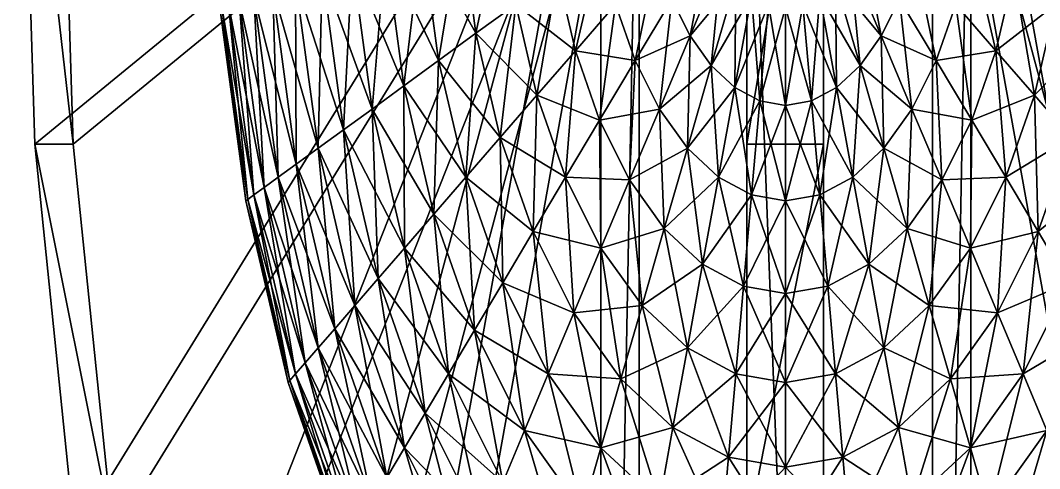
# Model space of a CAD drawing. Header units: metres. Extents: x -1.48 to 1.48, y -3.04 to 2.
# Drawn here: x 0.7404 to 1.2193, y -0.7354 to -0.5249 of the extents above; entities that cross this region are included whole.
import ezdxf

# ---------------------------------------------------------------- set-up
doc = ezdxf.new("R2010")
doc.units = ezdxf.units.M

msp = doc.modelspace()

# ---------------------------------------------------------------- linework, layer by layer
at = {"layer": 'Prism 19'}
for points in [[(0.76513, -0.583, -0.06659), (0.74038, -0.365, -0.09387), (0.75838, -0.365, -0.0627)], [(0.76513, -0.583, -0.06659), (0.74713, -0.583, -0.09777), (0.74038, -0.365, -0.09387)], [(0.74038, -0.365, -0.09387), (0.74713, -0.583, -0.09777), (1.01318, -0.365, -0.25137)], [(0.76596, -0.76648, -0.10864), (1.01318, -0.365, -0.25137), (0.74713, -0.583, -0.09777)], [(0.75838, -0.365, -0.0627), (1.03118, -0.365, -0.2202), (0.76513, -0.583, -0.06659)], [(0.78396, -0.76648, -0.07746), (0.76513, -0.583, -0.06659), (1.03118, -0.365, -0.2202)], [(0.76596, -0.76648, -0.10864), (0.79473, -0.91845, -0.12525), (1.01318, -0.365, -0.25137)], [(0.78396, -0.76648, -0.07746), (1.03118, -0.365, -0.2202), (0.81273, -0.91845, -0.09407)], [(0.83132, -1.04187, -0.14637), (1.01318, -0.365, -0.25137), (0.79473, -0.91845, -0.12525)], [(0.84932, -1.04187, -0.1152), (0.81273, -0.91845, -0.09407), (1.03118, -0.365, -0.2202)], [(1.01318, -0.365, -0.25137), (0.83132, -1.04187, -0.14637), (0.87359, -1.13976, -0.17078)], [(1.03118, -0.365, -0.2202), (0.89159, -1.13976, -0.1396), (0.84932, -1.04187, -0.1152)], [(1.01318, -1.31, -0.25137), (1.01318, -0.365, -0.25137), (0.87359, -1.13976, -0.17078)], [(1.03118, -0.365, -0.2202), (1.03118, -1.31, -0.22019), (0.89159, -1.13976, -0.1396)], [(1.03118, -0.365, -0.2202), (1.01318, -1.31, -0.25137), (1.03118, -1.31, -0.22019)], [(1.03118, -0.365, -0.2202), (1.01318, -0.365, -0.25137), (1.01318, -1.31, -0.25137)], [(0.78396, -0.76648, -0.07746), (0.74713, -0.583, -0.09777), (0.76513, -0.583, -0.06659)], [(0.78396, -0.76648, -0.07746), (0.76596, -0.76648, -0.10864), (0.74713, -0.583, -0.09777)]]:
    msp.add_3dface(points, dxfattribs=at)
at = {"layer": 'Prism 20'}
for points in [[(1.18707, -0.365, -0.25181), (1.16907, -1.31, -0.22063), (1.18707, -1.31, -0.25181)], [(1.18707, -0.365, -0.25181), (1.16907, -0.365, -0.22063), (1.16907, -1.31, -0.22063)], [(1.41629, -0.76648, -0.07789), (1.38752, -0.91845, -0.09451), (1.16907, -0.365, -0.22063)], [(1.35093, -1.04187, -0.11563), (1.16907, -0.365, -0.22063), (1.38752, -0.91845, -0.09451)], [(1.44187, -0.365, -0.06313), (1.43512, -0.583, -0.06702), (1.16907, -0.365, -0.22063)], [(1.41629, -0.76648, -0.07789), (1.16907, -0.365, -0.22063), (1.43512, -0.583, -0.06702)], [(1.16907, -0.365, -0.22063), (1.35093, -1.04187, -0.11563), (1.30866, -1.13975, -0.14003)], [(1.16907, -1.31, -0.22063), (1.16907, -0.365, -0.22063), (1.30866, -1.13975, -0.14003)], [(1.18707, -0.365, -0.25181), (1.32666, -1.13975, -0.17121), (1.36893, -1.04187, -0.14681)], [(1.18707, -0.365, -0.25181), (1.18707, -1.31, -0.25181), (1.32666, -1.13975, -0.17121)], [(1.43429, -0.76648, -0.10907), (1.18707, -0.365, -0.25181), (1.40552, -0.91845, -0.12568)], [(1.36893, -1.04187, -0.14681), (1.40552, -0.91845, -0.12568), (1.18707, -0.365, -0.25181)], [(1.43429, -0.76648, -0.10907), (1.45312, -0.583, -0.0982), (1.18707, -0.365, -0.25181)], [(1.45987, -0.365, -0.09431), (1.18707, -0.365, -0.25181), (1.45312, -0.583, -0.0982)]]:
    msp.add_3dface(points, dxfattribs=at)
at = {"layer": 'Prism 21'}
for points in [[(1.08175, -0.365, -0.371), (1.11775, -1.31, -0.371), (1.08175, -1.31, -0.371)], [(1.08175, -0.365, -0.371), (1.11775, -0.365, -0.371), (1.11775, -1.31, -0.371)], [(1.08175, -0.583, -0.67821), (1.11775, -0.365, -0.686), (1.08175, -0.365, -0.686)], [(1.08175, -0.583, -0.67821), (1.11775, -0.583, -0.67821), (1.11775, -0.365, -0.686)], [(1.08175, -0.365, -0.371), (1.08175, -1.13975, -0.53219), (1.08175, -1.04187, -0.581)], [(1.08175, -0.365, -0.371), (1.08175, -1.31, -0.371), (1.08175, -1.13975, -0.53219)], [(1.08175, -0.76648, -0.65647), (1.08175, -0.365, -0.371), (1.08175, -0.91845, -0.62325)], [(1.08175, -1.04187, -0.581), (1.08175, -0.91845, -0.62325), (1.08175, -0.365, -0.371)], [(1.08175, -0.76648, -0.65647), (1.08175, -0.583, -0.67821), (1.08175, -0.365, -0.371)], [(1.08175, -0.365, -0.686), (1.08175, -0.365, -0.371), (1.08175, -0.583, -0.67821)], [(1.11775, -0.76648, -0.65647), (1.11775, -0.91845, -0.62325), (1.11775, -0.365, -0.371)], [(1.11775, -1.04187, -0.581), (1.11775, -0.365, -0.371), (1.11775, -0.91845, -0.62325)], [(1.11775, -0.365, -0.686), (1.11775, -0.583, -0.67821), (1.11775, -0.365, -0.371)], [(1.11775, -0.76648, -0.65647), (1.11775, -0.365, -0.371), (1.11775, -0.583, -0.67821)], [(1.11775, -0.365, -0.371), (1.11775, -1.04187, -0.581), (1.11775, -1.13975, -0.53219)], [(1.11775, -1.31, -0.371), (1.11775, -0.365, -0.371), (1.11775, -1.13975, -0.53219)], [(1.08175, -0.76648, -0.65647), (1.11775, -0.583, -0.67821), (1.08175, -0.583, -0.67821)], [(1.08175, -0.76648, -0.65647), (1.11775, -0.76648, -0.65647), (1.11775, -0.583, -0.67821)]]:
    msp.add_3dface(points, dxfattribs=at)
at = {"layer": 'Sphere 1'}
for points in [[(0.95447, -0.53093, -0.50217), (0.96705, -0.47188, -0.51483), (0.94749, -0.47878, -0.50217)], [(0.95447, -0.53093, -0.50217), (0.97314, -0.51734, -0.51483), (0.96705, -0.47188, -0.51483)], [(0.95447, -0.53093, -0.05983), (0.92908, -0.48527, -0.07417), (0.94749, -0.47878, -0.05983)], [(0.93691, -0.54372, -0.48783), (0.94749, -0.47878, -0.50217), (0.92908, -0.48527, -0.48783)], [(0.93691, -0.54372, -0.48783), (0.95447, -0.53093, -0.50217), (0.94749, -0.47878, -0.50217)], [(0.97314, -0.51734, -0.04717), (0.95447, -0.53093, -0.05983), (0.94749, -0.47878, -0.05983)], [(0.93691, -0.54372, -0.07417), (0.91198, -0.4913, -0.09008), (0.92908, -0.48527, -0.07417)], [(0.92059, -0.5556, -0.47192), (0.92908, -0.48527, -0.48783), (0.91198, -0.4913, -0.47192)], [(0.92059, -0.5556, -0.47192), (0.93691, -0.54372, -0.48783), (0.92908, -0.48527, -0.48783)], [(0.95447, -0.53093, -0.05983), (0.93691, -0.54372, -0.07417), (0.92908, -0.48527, -0.07417)], [(1.00118, -0.53911, -0.5257), (1.01322, -0.48817, -0.53472), (0.99277, -0.50305, -0.5257)], [(1.00118, -0.53911, -0.5257), (1.02003, -0.51734, -0.53472), (1.01322, -0.48817, -0.53472)], [(1.05508, -0.53206, -0.5418), (1.06408, -0.48527, -0.5469), (1.04647, -0.51484, -0.5418)], [(1.05508, -0.53206, -0.5418), (1.06986, -0.49683, -0.5469), (1.06408, -0.48527, -0.5469)], [(1.13592, -0.48527, -0.0151), (1.14492, -0.53206, -0.0202), (1.13014, -0.49683, -0.0151)], [(1.13592, -0.48527, -0.0151), (1.15353, -0.51484, -0.0202), (1.14492, -0.53206, -0.0202)], [(1.18678, -0.48817, -0.02728), (1.19882, -0.53911, -0.0363), (1.17997, -0.51734, -0.02728)], [(1.18678, -0.48817, -0.02728), (1.20723, -0.50305, -0.0363), (1.19882, -0.53911, -0.0363)], [(0.92059, -0.5556, -0.09008), (0.89631, -0.49683, -0.10745), (0.91198, -0.4913, -0.09008)], [(0.90564, -0.56648, -0.45455), (0.91198, -0.4913, -0.47192), (0.89631, -0.49683, -0.45455)], [(0.90564, -0.56648, -0.45455), (0.92059, -0.5556, -0.47192), (0.91198, -0.4913, -0.47192)], [(0.93691, -0.54372, -0.07417), (0.92059, -0.5556, -0.09008), (0.91198, -0.4913, -0.09008)], [(0.90564, -0.56648, -0.10745), (0.88219, -0.50181, -0.12613), (0.89631, -0.49683, -0.10745)], [(0.89217, -0.57629, -0.43587), (0.89631, -0.49683, -0.45455), (0.88219, -0.50181, -0.43587)], [(0.89217, -0.57629, -0.43587), (0.90564, -0.56648, -0.45455), (0.89631, -0.49683, -0.45455)], [(0.92059, -0.5556, -0.09008), (0.90564, -0.56648, -0.10745), (0.89631, -0.49683, -0.10745)], [(1.02926, -0.54372, -0.53472), (1.03948, -0.49488, -0.5418), (1.02003, -0.51734, -0.53472)], [(1.02926, -0.54372, -0.53472), (1.04647, -0.51484, -0.5418), (1.03948, -0.49488, -0.5418)], [(1.06986, -0.49683, -0.0151), (1.05508, -0.53206, -0.0202), (1.04647, -0.51484, -0.0202)], [(1.07656, -0.50621, -0.0151), (1.05508, -0.53206, -0.0202), (1.06986, -0.49683, -0.0151)], [(1.06506, -0.54604, -0.5418), (1.06986, -0.49683, -0.5469), (1.05508, -0.53206, -0.5418)], [(1.06506, -0.54604, -0.5418), (1.07656, -0.50621, -0.5469), (1.06986, -0.49683, -0.5469)], [(1.13014, -0.49683, -0.0151), (1.13494, -0.54604, -0.0202), (1.12344, -0.50621, -0.0151)], [(1.14492, -0.53206, -0.5418), (1.13014, -0.49683, -0.5469), (1.12344, -0.50621, -0.5469)], [(1.13014, -0.49683, -0.0151), (1.14492, -0.53206, -0.0202), (1.13494, -0.54604, -0.0202)], [(1.15353, -0.51484, -0.5418), (1.13014, -0.49683, -0.5469), (1.14492, -0.53206, -0.5418)], [(1.16052, -0.49488, -0.0202), (1.17074, -0.54372, -0.02728), (1.15353, -0.51484, -0.0202)], [(1.16052, -0.49488, -0.0202), (1.17997, -0.51734, -0.02728), (1.17074, -0.54372, -0.02728)], [(0.89217, -0.57629, -0.12613), (0.86973, -0.50621, -0.146), (0.88219, -0.50181, -0.12613)], [(0.88027, -0.58495, -0.416), (0.88219, -0.50181, -0.43587), (0.86973, -0.50621, -0.416)], [(0.88027, -0.58495, -0.416), (0.89217, -0.57629, -0.43587), (0.88219, -0.50181, -0.43587)], [(0.90564, -0.56648, -0.10745), (0.89217, -0.57629, -0.12613), (0.88219, -0.50181, -0.12613)], [(0.88027, -0.58495, -0.146), (0.85901, -0.50998, -0.16689), (0.86973, -0.50621, -0.146)], [(0.87005, -0.59239, -0.39511), (0.86973, -0.50621, -0.416), (0.85901, -0.50998, -0.39511)], [(0.89217, -0.57629, -0.12613), (0.88027, -0.58495, -0.146), (0.86973, -0.50621, -0.146)], [(0.87005, -0.59239, -0.39511), (0.88027, -0.58495, -0.416), (0.86973, -0.50621, -0.416)], [(1.00118, -0.53911, -0.0363), (0.97314, -0.51734, -0.04717), (0.99277, -0.50305, -0.0363)], [(0.98309, -0.56, -0.51483), (0.99277, -0.50305, -0.5257), (0.97314, -0.51734, -0.51483)], [(0.98309, -0.56, -0.51483), (1.00118, -0.53911, -0.5257), (0.99277, -0.50305, -0.5257)], [(1.02003, -0.51734, -0.02728), (1.00118, -0.53911, -0.0363), (0.99277, -0.50305, -0.0363)], [(1.07656, -0.50621, -0.0151), (1.06506, -0.54604, -0.0202), (1.05508, -0.53206, -0.0202)], [(1.08396, -0.51311, -0.0151), (1.06506, -0.54604, -0.0202), (1.07656, -0.50621, -0.0151)], [(1.0761, -0.55633, -0.5418), (1.07656, -0.50621, -0.5469), (1.06506, -0.54604, -0.5418)], [(1.0761, -0.55633, -0.5418), (1.08396, -0.51311, -0.5469), (1.07656, -0.50621, -0.5469)], [(1.12344, -0.50621, -0.0151), (1.1239, -0.55633, -0.0202), (1.11604, -0.51311, -0.0151)], [(1.13494, -0.54604, -0.5418), (1.12344, -0.50621, -0.5469), (1.11604, -0.51311, -0.5469)], [(1.12344, -0.50621, -0.0151), (1.13494, -0.54604, -0.0202), (1.1239, -0.55633, -0.0202)], [(1.14492, -0.53206, -0.5418), (1.12344, -0.50621, -0.5469), (1.13494, -0.54604, -0.5418)], [(1.20722, -0.50305, -0.5257), (1.17997, -0.51734, -0.53472), (1.19882, -0.53911, -0.5257)], [(1.20723, -0.50305, -0.0363), (1.21691, -0.56, -0.04717), (1.19882, -0.53911, -0.0363)], [(1.22686, -0.51734, -0.51483), (1.20722, -0.50305, -0.5257), (1.19882, -0.53911, -0.5257)], [(1.20723, -0.50305, -0.0363), (1.22686, -0.51734, -0.04717), (1.21691, -0.56, -0.04717)], [(0.87005, -0.59239, -0.16689), (0.85014, -0.51311, -0.18865), (0.85901, -0.50998, -0.16689)], [(0.86158, -0.59855, -0.37335), (0.85901, -0.50998, -0.39511), (0.85014, -0.51311, -0.37335)], [(0.88027, -0.58495, -0.146), (0.87005, -0.59239, -0.16689), (0.85901, -0.50998, -0.16689)], [(0.86158, -0.59855, -0.37335), (0.87005, -0.59239, -0.39511), (0.85901, -0.50998, -0.39511)], [(0.85493, -0.6034, -0.21112), (0.83814, -0.51734, -0.23412), (0.84316, -0.51557, -0.21112)], [(0.85014, -0.60688, -0.32789), (0.84316, -0.51557, -0.35088), (0.83814, -0.51734, -0.32789)], [(0.86158, -0.59855, -0.18865), (0.84316, -0.51557, -0.21112), (0.85014, -0.51311, -0.18865)], [(0.85493, -0.6034, -0.35088), (0.85014, -0.51311, -0.37335), (0.84316, -0.51557, -0.35088)], [(0.86158, -0.59855, -0.18865), (0.85493, -0.6034, -0.21112), (0.84316, -0.51557, -0.21112)], [(0.85014, -0.60688, -0.32789), (0.85493, -0.6034, -0.35088), (0.84316, -0.51557, -0.35088)], [(0.87005, -0.59239, -0.16689), (0.86158, -0.59855, -0.18865), (0.85014, -0.51311, -0.18865)], [(0.85493, -0.6034, -0.35088), (0.86158, -0.59855, -0.37335), (0.85014, -0.51311, -0.37335)], [(1.04647, -0.51484, -0.0202), (1.02926, -0.54372, -0.02728), (1.02003, -0.51734, -0.02728)], [(1.05508, -0.53206, -0.0202), (1.02926, -0.54372, -0.02728), (1.04647, -0.51484, -0.0202)], [(1.04064, -0.56648, -0.53472), (1.04647, -0.51484, -0.5418), (1.02926, -0.54372, -0.53472)], [(1.04064, -0.56648, -0.53472), (1.05508, -0.53206, -0.5418), (1.04647, -0.51484, -0.5418)], [(1.08396, -0.51311, -0.0151), (1.0761, -0.55633, -0.0202), (1.06506, -0.54604, -0.0202)], [(1.09186, -0.51734, -0.0151), (1.0761, -0.55633, -0.0202), (1.08396, -0.51311, -0.0151)], [(1.08786, -0.56264, -0.5418), (1.08396, -0.51311, -0.5469), (1.0761, -0.55633, -0.5418)], [(1.08786, -0.56264, -0.5418), (1.09186, -0.51734, -0.5469), (1.08396, -0.51311, -0.5469)], [(1.11604, -0.51311, -0.0151), (1.11213, -0.56264, -0.0202), (1.10814, -0.51734, -0.0151)], [(1.1239, -0.55633, -0.5418), (1.11604, -0.51311, -0.5469), (1.10814, -0.51734, -0.5469)], [(1.11604, -0.51311, -0.0151), (1.1239, -0.55633, -0.0202), (1.11213, -0.56264, -0.0202)], [(1.13494, -0.54604, -0.5418), (1.11604, -0.51311, -0.5469), (1.1239, -0.55633, -0.5418)], [(1.15353, -0.51484, -0.0202), (1.15936, -0.56648, -0.02728), (1.14492, -0.53206, -0.0202)], [(1.17074, -0.54372, -0.53472), (1.15353, -0.51484, -0.5418), (1.14492, -0.53206, -0.5418)], [(1.15353, -0.51484, -0.0202), (1.17074, -0.54372, -0.02728), (1.15936, -0.56648, -0.02728)], [(1.17997, -0.51734, -0.53472), (1.15353, -0.51484, -0.5418), (1.17074, -0.54372, -0.53472)], [(0.84725, -0.60899, -0.25747), (0.8341, -0.51877, -0.281), (0.83511, -0.51841, -0.25747)], [(0.84628, -0.60969, -0.281), (0.83511, -0.51841, -0.30453), (0.8341, -0.51877, -0.281)], [(0.84725, -0.60899, -0.25747), (0.84628, -0.60969, -0.281), (0.8341, -0.51877, -0.281)], [(0.85014, -0.60688, -0.23412), (0.83511, -0.51841, -0.25747), (0.83814, -0.51734, -0.23412)], [(0.84725, -0.60899, -0.30453), (0.83814, -0.51734, -0.32789), (0.83511, -0.51841, -0.30453)], [(0.85014, -0.60688, -0.23412), (0.84725, -0.60899, -0.25747), (0.83511, -0.51841, -0.25747)], [(0.84628, -0.60969, -0.281), (0.84725, -0.60899, -0.30453), (0.83511, -0.51841, -0.30453)], [(0.85493, -0.6034, -0.21112), (0.85014, -0.60688, -0.23412), (0.83814, -0.51734, -0.23412)], [(0.84725, -0.60899, -0.30453), (0.85014, -0.60688, -0.32789), (0.83814, -0.51734, -0.32789)], [(0.98309, -0.56, -0.04717), (0.95447, -0.53093, -0.05983), (0.97314, -0.51734, -0.04717)], [(0.96588, -0.57986, -0.50217), (0.97314, -0.51734, -0.51483), (0.95447, -0.53093, -0.50217)], [(0.96588, -0.57986, -0.50217), (0.98309, -0.56, -0.51483), (0.97314, -0.51734, -0.51483)], [(1.00118, -0.53911, -0.0363), (0.98309, -0.56, -0.04717), (0.97314, -0.51734, -0.04717)], [(1.02926, -0.54372, -0.02728), (1.00118, -0.53911, -0.0363), (1.02003, -0.51734, -0.02728)], [(1.01259, -0.57169, -0.5257), (1.02003, -0.51734, -0.53472), (1.00118, -0.53911, -0.5257)], [(1.01259, -0.57169, -0.5257), (1.02926, -0.54372, -0.53472), (1.02003, -0.51734, -0.53472)], [(1.09186, -0.51734, -0.0151), (1.08787, -0.56264, -0.0202), (1.0761, -0.55633, -0.0202)], [(1.1, -0.56476, -0.5418), (1.09186, -0.51734, -0.5469), (1.08786, -0.56264, -0.5418)], [(1.1, -0.51877, -0.0151), (1.08787, -0.56264, -0.0202), (1.09186, -0.51734, -0.0151)], [(1.1, -0.51877, -0.0151), (1.1, -0.56476, -0.0202), (1.08787, -0.56264, -0.0202)], [(1.1, -0.56476, -0.5418), (1.1, -0.51877, -0.5469), (1.09186, -0.51734, -0.5469)], [(1.10814, -0.51734, -0.0151), (1.1, -0.56476, -0.0202), (1.1, -0.51877, -0.0151)], [(1.10814, -0.51734, -0.0151), (1.11213, -0.56264, -0.0202), (1.1, -0.56476, -0.0202)], [(1.11213, -0.56264, -0.5418), (1.10814, -0.51734, -0.5469), (1.1, -0.51877, -0.5469)], [(1.11213, -0.56264, -0.5418), (1.1, -0.51877, -0.5469), (1.1, -0.56476, -0.5418)], [(1.1239, -0.55633, -0.5418), (1.10814, -0.51734, -0.5469), (1.11213, -0.56264, -0.5418)], [(1.17997, -0.51734, -0.02728), (1.18741, -0.57169, -0.0363), (1.17074, -0.54372, -0.02728)], [(1.19882, -0.53911, -0.5257), (1.17997, -0.51734, -0.53472), (1.17074, -0.54372, -0.53472)], [(1.17997, -0.51734, -0.02728), (1.19882, -0.53911, -0.0363), (1.18741, -0.57169, -0.0363)], [(1.22686, -0.51734, -0.51483), (1.19882, -0.53911, -0.5257), (1.21691, -0.56, -0.51483)], [(1.22686, -0.51734, -0.04717), (1.23412, -0.57986, -0.05983), (1.21691, -0.56, -0.04717)], [(1.24553, -0.53093, -0.50217), (1.22686, -0.51734, -0.51483), (1.21691, -0.56, -0.51483)], [(0.96588, -0.57986, -0.05983), (0.93691, -0.54372, -0.07417), (0.95447, -0.53093, -0.05983)], [(0.9497, -0.59855, -0.48783), (0.95447, -0.53093, -0.50217), (0.93691, -0.54372, -0.48783)], [(0.9497, -0.59855, -0.48783), (0.96588, -0.57986, -0.50217), (0.95447, -0.53093, -0.50217)], [(0.98309, -0.56, -0.04717), (0.96588, -0.57986, -0.05983), (0.95447, -0.53093, -0.05983)], [(1.24553, -0.53093, -0.50217), (1.21691, -0.56, -0.51483), (1.23412, -0.57986, -0.50217)], [(1.05508, -0.53206, -0.0202), (1.04064, -0.56648, -0.02728), (1.02926, -0.54372, -0.02728)], [(1.06506, -0.54604, -0.0202), (1.04064, -0.56648, -0.02728), (1.05508, -0.53206, -0.0202)], [(1.05383, -0.58495, -0.53472), (1.05508, -0.53206, -0.5418), (1.04064, -0.56648, -0.53472)], [(1.05383, -0.58495, -0.53472), (1.06506, -0.54604, -0.5418), (1.05508, -0.53206, -0.5418)], [(1.14492, -0.53206, -0.0202), (1.14617, -0.58495, -0.02728), (1.13494, -0.54604, -0.0202)], [(1.15936, -0.56648, -0.53472), (1.14492, -0.53206, -0.5418), (1.13494, -0.54604, -0.5418)], [(1.14492, -0.53206, -0.0202), (1.15936, -0.56648, -0.02728), (1.14617, -0.58495, -0.02728)], [(1.17074, -0.54372, -0.53472), (1.14492, -0.53206, -0.5418), (1.15936, -0.56648, -0.53472)], [(1.01259, -0.57169, -0.0363), (0.98309, -0.56, -0.04717), (1.00118, -0.53911, -0.0363)], [(0.99658, -0.59855, -0.51483), (1.00118, -0.53911, -0.5257), (0.98309, -0.56, -0.51483)], [(0.99658, -0.59855, -0.51483), (1.01259, -0.57169, -0.5257), (1.00118, -0.53911, -0.5257)], [(1.02926, -0.54372, -0.02728), (1.01259, -0.57169, -0.0363), (1.00118, -0.53911, -0.0363)], [(1.19882, -0.53911, -0.5257), (1.17074, -0.54372, -0.53472), (1.18741, -0.57169, -0.5257)], [(1.19882, -0.53911, -0.0363), (1.20342, -0.59855, -0.04717), (1.18741, -0.57169, -0.0363)], [(1.21691, -0.56, -0.51483), (1.19882, -0.53911, -0.5257), (1.18741, -0.57169, -0.5257)], [(1.19882, -0.53911, -0.0363), (1.21691, -0.56, -0.04717), (1.20342, -0.59855, -0.04717)], [(0.9497, -0.59855, -0.07417), (0.92059, -0.5556, -0.09008), (0.93691, -0.54372, -0.07417)], [(0.93466, -0.61592, -0.47192), (0.93691, -0.54372, -0.48783), (0.92059, -0.5556, -0.47192)], [(0.93466, -0.61592, -0.47192), (0.9497, -0.59855, -0.48783), (0.93691, -0.54372, -0.48783)], [(0.96588, -0.57986, -0.05983), (0.9497, -0.59855, -0.07417), (0.93691, -0.54372, -0.07417)], [(1.04064, -0.56648, -0.02728), (1.01259, -0.57169, -0.0363), (1.02926, -0.54372, -0.02728)], [(1.02665, -0.59982, -0.5257), (1.02926, -0.54372, -0.53472), (1.01259, -0.57169, -0.5257)], [(1.02665, -0.59982, -0.5257), (1.04064, -0.56648, -0.53472), (1.02926, -0.54372, -0.53472)], [(1.17074, -0.54372, -0.02728), (1.17335, -0.59982, -0.0363), (1.15936, -0.56648, -0.02728)], [(1.18741, -0.57169, -0.5257), (1.17074, -0.54372, -0.53472), (1.15936, -0.56648, -0.53472)], [(1.17074, -0.54372, -0.02728), (1.18741, -0.57169, -0.0363), (1.17335, -0.59982, -0.0363)], [(1.06506, -0.54604, -0.0202), (1.05383, -0.58495, -0.02728), (1.04064, -0.56648, -0.02728)], [(1.0761, -0.55633, -0.0202), (1.05383, -0.58495, -0.02728), (1.06506, -0.54604, -0.0202)], [(1.06842, -0.59855, -0.53472), (1.06506, -0.54604, -0.5418), (1.05383, -0.58495, -0.53472)], [(1.06842, -0.59855, -0.53472), (1.0761, -0.55633, -0.5418), (1.06506, -0.54604, -0.5418)], [(1.13494, -0.54604, -0.0202), (1.13158, -0.59855, -0.02728), (1.1239, -0.55633, -0.0202)], [(1.14617, -0.58495, -0.53472), (1.13494, -0.54604, -0.5418), (1.1239, -0.55633, -0.5418)], [(1.13494, -0.54604, -0.0202), (1.14617, -0.58495, -0.02728), (1.13158, -0.59855, -0.02728)], [(1.15936, -0.56648, -0.53472), (1.13494, -0.54604, -0.5418), (1.14617, -0.58495, -0.53472)], [(0.93466, -0.61592, -0.09008), (0.90564, -0.56648, -0.10745), (0.92059, -0.5556, -0.09008)], [(0.92088, -0.63183, -0.45455), (0.92059, -0.5556, -0.47192), (0.90564, -0.56648, -0.45455)], [(0.9497, -0.59855, -0.07417), (0.93466, -0.61592, -0.09008), (0.92059, -0.5556, -0.09008)], [(0.92088, -0.63183, -0.45455), (0.93466, -0.61592, -0.47192), (0.92059, -0.5556, -0.47192)], [(0.99658, -0.59855, -0.04717), (0.96588, -0.57986, -0.05983), (0.98309, -0.56, -0.04717)], [(0.98137, -0.62409, -0.50217), (0.98309, -0.56, -0.51483), (0.96588, -0.57986, -0.50217)], [(0.98137, -0.62409, -0.50217), (0.99658, -0.59855, -0.51483), (0.98309, -0.56, -0.51483)], [(1.01259, -0.57169, -0.0363), (0.99658, -0.59855, -0.04717), (0.98309, -0.56, -0.04717)], [(1.0761, -0.55633, -0.0202), (1.06842, -0.59855, -0.02728), (1.05383, -0.58495, -0.02728)], [(1.08787, -0.56264, -0.0202), (1.06842, -0.59855, -0.02728), (1.0761, -0.55633, -0.0202)], [(1.08396, -0.60688, -0.53472), (1.0761, -0.55633, -0.5418), (1.06842, -0.59855, -0.53472)], [(1.08396, -0.60688, -0.53472), (1.08786, -0.56264, -0.5418), (1.0761, -0.55633, -0.5418)], [(1.1239, -0.55633, -0.0202), (1.11604, -0.60688, -0.02728), (1.11213, -0.56264, -0.0202)], [(1.13158, -0.59855, -0.53472), (1.1239, -0.55633, -0.5418), (1.11213, -0.56264, -0.5418)], [(1.1239, -0.55633, -0.0202), (1.13158, -0.59855, -0.02728), (1.11604, -0.60688, -0.02728)], [(1.14617, -0.58495, -0.53472), (1.1239, -0.55633, -0.5418), (1.13158, -0.59855, -0.53472)], [(1.21691, -0.56, -0.51483), (1.18741, -0.57169, -0.5257), (1.20342, -0.59855, -0.51483)], [(1.21691, -0.56, -0.04717), (1.21863, -0.62409, -0.05983), (1.20342, -0.59855, -0.04717)], [(1.23412, -0.57986, -0.50217), (1.21691, -0.56, -0.51483), (1.20342, -0.59855, -0.51483)], [(1.21691, -0.56, -0.04717), (1.23412, -0.57986, -0.05983), (1.21863, -0.62409, -0.05983)], [(1.08787, -0.56264, -0.0202), (1.08396, -0.60688, -0.02728), (1.06842, -0.59855, -0.02728)], [(1.1, -0.56476, -0.0202), (1.08396, -0.60688, -0.02728), (1.08787, -0.56264, -0.0202)], [(1.1, -0.60969, -0.53472), (1.08786, -0.56264, -0.5418), (1.08396, -0.60688, -0.53472)], [(1.1, -0.56476, -0.0202), (1.1, -0.60969, -0.02728), (1.08396, -0.60688, -0.02728)], [(1.1, -0.60969, -0.53472), (1.1, -0.56476, -0.5418), (1.08786, -0.56264, -0.5418)], [(1.11213, -0.56264, -0.0202), (1.1, -0.60969, -0.02728), (1.1, -0.56476, -0.0202)], [(1.11213, -0.56264, -0.0202), (1.11604, -0.60688, -0.02728), (1.1, -0.60969, -0.02728)], [(1.11604, -0.60688, -0.53472), (1.11213, -0.56264, -0.5418), (1.1, -0.56476, -0.5418)], [(1.11604, -0.60688, -0.53472), (1.1, -0.56476, -0.5418), (1.1, -0.60969, -0.53472)], [(1.13158, -0.59855, -0.53472), (1.11213, -0.56264, -0.5418), (1.11604, -0.60688, -0.53472)], [(0.92088, -0.63183, -0.10745), (0.89217, -0.57629, -0.12613), (0.90564, -0.56648, -0.10745)], [(0.90846, -0.64617, -0.43587), (0.90564, -0.56648, -0.45455), (0.89217, -0.57629, -0.43587)], [(0.93466, -0.61592, -0.09008), (0.92088, -0.63183, -0.10745), (0.90564, -0.56648, -0.10745)], [(0.90846, -0.64617, -0.43587), (0.92088, -0.63183, -0.45455), (0.90564, -0.56648, -0.45455)], [(1.04064, -0.56648, -0.02728), (1.02665, -0.59982, -0.0363), (1.01259, -0.57169, -0.0363)], [(1.05383, -0.58495, -0.02728), (1.02665, -0.59982, -0.0363), (1.04064, -0.56648, -0.02728)], [(1.04295, -0.62264, -0.5257), (1.04064, -0.56648, -0.53472), (1.02665, -0.59982, -0.5257)], [(1.04295, -0.62264, -0.5257), (1.05383, -0.58495, -0.53472), (1.04064, -0.56648, -0.53472)], [(1.15936, -0.56648, -0.02728), (1.15705, -0.62264, -0.0363), (1.14617, -0.58495, -0.02728)], [(1.17335, -0.59982, -0.5257), (1.15936, -0.56648, -0.53472), (1.14617, -0.58495, -0.53472)], [(1.15936, -0.56648, -0.02728), (1.17335, -0.59982, -0.0363), (1.15705, -0.62264, -0.0363)], [(1.18741, -0.57169, -0.5257), (1.15936, -0.56648, -0.53472), (1.17335, -0.59982, -0.5257)], [(1.02665, -0.59982, -0.0363), (0.99658, -0.59855, -0.04717), (1.01259, -0.57169, -0.0363)], [(1.01322, -0.63183, -0.51483), (1.01259, -0.57169, -0.5257), (0.99658, -0.59855, -0.51483)], [(1.01322, -0.63183, -0.51483), (1.02665, -0.59982, -0.5257), (1.01259, -0.57169, -0.5257)], [(1.18741, -0.57169, -0.0363), (1.18678, -0.63183, -0.04717), (1.17335, -0.59982, -0.0363)], [(1.20342, -0.59855, -0.51483), (1.18741, -0.57169, -0.5257), (1.17335, -0.59982, -0.5257)], [(1.18741, -0.57169, -0.0363), (1.20342, -0.59855, -0.04717), (1.18678, -0.63183, -0.04717)], [(0.90846, -0.64617, -0.12613), (0.88027, -0.58495, -0.146), (0.89217, -0.57629, -0.12613)], [(0.8975, -0.65883, -0.416), (0.89217, -0.57629, -0.43587), (0.88027, -0.58495, -0.416)], [(0.92088, -0.63183, -0.10745), (0.90846, -0.64617, -0.12613), (0.89217, -0.57629, -0.12613)], [(0.8975, -0.65883, -0.416), (0.90846, -0.64617, -0.43587), (0.89217, -0.57629, -0.43587)], [(0.98137, -0.62409, -0.05983), (0.9497, -0.59855, -0.07417), (0.96588, -0.57986, -0.05983)], [(0.96705, -0.64811, -0.48783), (0.96588, -0.57986, -0.50217), (0.9497, -0.59855, -0.48783)], [(0.99658, -0.59855, -0.04717), (0.98137, -0.62409, -0.05983), (0.96588, -0.57986, -0.05983)], [(0.96705, -0.64811, -0.48783), (0.98137, -0.62409, -0.50217), (0.96588, -0.57986, -0.50217)], [(1.23412, -0.57986, -0.50217), (1.20342, -0.59855, -0.51483), (1.21863, -0.62409, -0.50217)], [(1.23412, -0.57986, -0.05983), (1.23295, -0.64811, -0.07417), (1.21863, -0.62409, -0.05983)], [(1.2503, -0.59855, -0.48783), (1.23412, -0.57986, -0.50217), (1.21863, -0.62409, -0.50217)], [(0.8975, -0.65883, -0.146), (0.87005, -0.59239, -0.16689), (0.88027, -0.58495, -0.146)], [(0.88808, -0.6697, -0.39511), (0.88027, -0.58495, -0.416), (0.87005, -0.59239, -0.39511)], [(0.90846, -0.64617, -0.12613), (0.8975, -0.65883, -0.146), (0.88027, -0.58495, -0.146)], [(0.88808, -0.6697, -0.39511), (0.8975, -0.65883, -0.416), (0.88027, -0.58495, -0.416)], [(1.05383, -0.58495, -0.02728), (1.04295, -0.62264, -0.0363), (1.02665, -0.59982, -0.0363)], [(1.06842, -0.59855, -0.02728), (1.04295, -0.62264, -0.0363), (1.05383, -0.58495, -0.02728)], [(1.06097, -0.63945, -0.5257), (1.05383, -0.58495, -0.53472), (1.04295, -0.62264, -0.5257)], [(1.06097, -0.63945, -0.5257), (1.06842, -0.59855, -0.53472), (1.05383, -0.58495, -0.53472)], [(1.14617, -0.58495, -0.02728), (1.13903, -0.63945, -0.0363), (1.13158, -0.59855, -0.02728)], [(1.15705, -0.62264, -0.5257), (1.14617, -0.58495, -0.53472), (1.13158, -0.59855, -0.53472)], [(1.14617, -0.58495, -0.02728), (1.15705, -0.62264, -0.0363), (1.13903, -0.63945, -0.0363)], [(1.17335, -0.59982, -0.5257), (1.14617, -0.58495, -0.53472), (1.15705, -0.62264, -0.5257)], [(0.88808, -0.6697, -0.16689), (0.86158, -0.59855, -0.18865), (0.87005, -0.59239, -0.16689)], [(0.88027, -0.67872, -0.37335), (0.87005, -0.59239, -0.39511), (0.86158, -0.59855, -0.37335)], [(0.8975, -0.65883, -0.146), (0.88808, -0.6697, -0.16689), (0.87005, -0.59239, -0.16689)], [(0.88027, -0.67872, -0.37335), (0.88808, -0.6697, -0.39511), (0.87005, -0.59239, -0.39511)], [(0.88027, -0.67872, -0.18865), (0.85493, -0.6034, -0.21112), (0.86158, -0.59855, -0.18865)], [(0.87414, -0.6858, -0.35088), (0.86158, -0.59855, -0.37335), (0.85493, -0.6034, -0.35088)], [(0.88808, -0.6697, -0.16689), (0.88027, -0.67872, -0.18865), (0.86158, -0.59855, -0.18865)], [(0.87414, -0.6858, -0.35088), (0.88027, -0.67872, -0.37335), (0.86158, -0.59855, -0.37335)], [(0.96705, -0.64811, -0.07417), (0.93466, -0.61592, -0.09008), (0.9497, -0.59855, -0.07417)], [(0.95375, -0.67044, -0.47192), (0.9497, -0.59855, -0.48783), (0.93466, -0.61592, -0.47192)], [(0.98137, -0.62409, -0.05983), (0.96705, -0.64811, -0.07417), (0.9497, -0.59855, -0.07417)], [(0.95375, -0.67044, -0.47192), (0.96705, -0.64811, -0.48783), (0.9497, -0.59855, -0.48783)], [(1.01322, -0.63183, -0.04717), (0.98137, -0.62409, -0.05983), (0.99658, -0.59855, -0.04717)], [(1.00045, -0.66227, -0.50217), (0.99658, -0.59855, -0.51483), (0.98137, -0.62409, -0.50217)], [(1.02665, -0.59982, -0.0363), (1.01322, -0.63183, -0.04717), (0.99658, -0.59855, -0.04717)], [(1.00045, -0.66227, -0.50217), (1.01322, -0.63183, -0.51483), (0.99658, -0.59855, -0.51483)], [(1.06842, -0.59855, -0.02728), (1.06097, -0.63945, -0.0363), (1.04295, -0.62264, -0.0363)], [(1.08396, -0.60688, -0.02728), (1.06097, -0.63945, -0.0363), (1.06842, -0.59855, -0.02728)], [(1.08019, -0.64975, -0.5257), (1.06842, -0.59855, -0.53472), (1.06097, -0.63945, -0.5257)], [(1.08019, -0.64975, -0.5257), (1.08396, -0.60688, -0.53472), (1.06842, -0.59855, -0.53472)], [(1.13158, -0.59855, -0.02728), (1.11981, -0.64975, -0.0363), (1.11604, -0.60688, -0.02728)], [(1.13903, -0.63945, -0.5257), (1.13158, -0.59855, -0.53472), (1.11604, -0.60688, -0.53472)], [(1.13158, -0.59855, -0.02728), (1.13903, -0.63945, -0.0363), (1.11981, -0.64975, -0.0363)], [(1.15705, -0.62264, -0.5257), (1.13158, -0.59855, -0.53472), (1.13903, -0.63945, -0.5257)], [(1.20342, -0.59855, -0.51483), (1.17335, -0.59982, -0.5257), (1.18678, -0.63183, -0.51483)], [(1.20342, -0.59855, -0.04717), (1.19955, -0.66227, -0.05983), (1.18678, -0.63183, -0.04717)], [(1.21863, -0.62409, -0.50217), (1.20342, -0.59855, -0.51483), (1.18678, -0.63183, -0.51483)], [(1.20342, -0.59855, -0.04717), (1.21863, -0.62409, -0.05983), (1.19955, -0.66227, -0.05983)], [(1.2503, -0.59855, -0.48783), (1.21863, -0.62409, -0.50217), (1.23295, -0.64811, -0.48783)], [(0.87414, -0.6858, -0.21112), (0.85014, -0.60688, -0.23412), (0.85493, -0.6034, -0.21112)], [(0.86973, -0.6909, -0.32789), (0.85493, -0.6034, -0.35088), (0.85014, -0.60688, -0.32789)], [(0.88027, -0.67872, -0.18865), (0.87414, -0.6858, -0.21112), (0.85493, -0.6034, -0.21112)], [(0.86973, -0.6909, -0.32789), (0.87414, -0.6858, -0.35088), (0.85493, -0.6034, -0.35088)], [(1.04295, -0.62264, -0.0363), (1.01322, -0.63183, -0.04717), (1.02665, -0.59982, -0.0363)], [(1.0325, -0.65883, -0.51483), (1.02665, -0.59982, -0.5257), (1.01322, -0.63183, -0.51483)], [(1.0325, -0.65883, -0.51483), (1.04295, -0.62264, -0.5257), (1.02665, -0.59982, -0.5257)], [(1.17335, -0.59982, -0.0363), (1.1675, -0.65883, -0.04717), (1.15705, -0.62264, -0.0363)], [(1.18678, -0.63183, -0.51483), (1.17335, -0.59982, -0.5257), (1.15705, -0.62264, -0.5257)], [(1.17335, -0.59982, -0.0363), (1.18678, -0.63183, -0.04717), (1.1675, -0.65883, -0.04717)], [(0.86973, -0.6909, -0.23412), (0.84725, -0.60899, -0.25747), (0.85014, -0.60688, -0.23412)], [(0.86706, -0.69397, -0.30453), (0.85014, -0.60688, -0.32789), (0.84725, -0.60899, -0.30453)], [(0.87414, -0.6858, -0.21112), (0.86973, -0.6909, -0.23412), (0.85014, -0.60688, -0.23412)], [(0.86706, -0.69397, -0.30453), (0.86973, -0.6909, -0.32789), (0.85014, -0.60688, -0.32789)], [(1.08396, -0.60688, -0.02728), (1.08019, -0.64975, -0.0363), (1.06097, -0.63945, -0.0363)], [(1.1, -0.60969, -0.02728), (1.08019, -0.64975, -0.0363), (1.08396, -0.60688, -0.02728)], [(1.1, -0.65321, -0.5257), (1.08396, -0.60688, -0.53472), (1.08019, -0.64975, -0.5257)], [(1.1, -0.65321, -0.5257), (1.1, -0.60969, -0.53472), (1.08396, -0.60688, -0.53472)], [(1.11604, -0.60688, -0.02728), (1.1, -0.65321, -0.0363), (1.1, -0.60969, -0.02728)], [(1.11604, -0.60688, -0.02728), (1.11981, -0.64975, -0.0363), (1.1, -0.65321, -0.0363)], [(1.11981, -0.64975, -0.5257), (1.11604, -0.60688, -0.53472), (1.1, -0.60969, -0.53472)], [(1.13903, -0.63945, -0.5257), (1.11604, -0.60688, -0.53472), (1.11981, -0.64975, -0.5257)], [(0.86706, -0.69397, -0.25747), (0.84628, -0.60969, -0.281), (0.84725, -0.60899, -0.25747)], [(0.86617, -0.695, -0.281), (0.84725, -0.60899, -0.30453), (0.84628, -0.60969, -0.281)], [(0.86706, -0.69397, -0.25747), (0.86617, -0.695, -0.281), (0.84628, -0.60969, -0.281)], [(0.86973, -0.6909, -0.23412), (0.86706, -0.69397, -0.25747), (0.84725, -0.60899, -0.25747)], [(0.86617, -0.695, -0.281), (0.86706, -0.69397, -0.30453), (0.84725, -0.60899, -0.30453)], [(1.1, -0.60969, -0.02728), (1.1, -0.65321, -0.0363), (1.08019, -0.64975, -0.0363)], [(1.11981, -0.64975, -0.5257), (1.1, -0.60969, -0.53472), (1.1, -0.65321, -0.5257)], [(0.95375, -0.67044, -0.09008), (0.92088, -0.63183, -0.10745), (0.93466, -0.61592, -0.09008)], [(0.94156, -0.6909, -0.45455), (0.93466, -0.61592, -0.47192), (0.92088, -0.63183, -0.45455)], [(0.96705, -0.64811, -0.07417), (0.95375, -0.67044, -0.09008), (0.93466, -0.61592, -0.09008)], [(0.94156, -0.6909, -0.45455), (0.95375, -0.67044, -0.47192), (0.93466, -0.61592, -0.47192)], [(1.00045, -0.66227, -0.05983), (0.96705, -0.64811, -0.07417), (0.98137, -0.62409, -0.05983)], [(0.98844, -0.6909, -0.48783), (0.98137, -0.62409, -0.50217), (0.96705, -0.64811, -0.48783)], [(1.01322, -0.63183, -0.04717), (1.00045, -0.66227, -0.05983), (0.98137, -0.62409, -0.05983)], [(0.98844, -0.6909, -0.48783), (1.00045, -0.66227, -0.50217), (0.98137, -0.62409, -0.50217)], [(1.04295, -0.62264, -0.0363), (1.0325, -0.65883, -0.04717), (1.01322, -0.63183, -0.04717)], [(1.06097, -0.63945, -0.0363), (1.0325, -0.65883, -0.04717), (1.04295, -0.62264, -0.0363)], [(1.05383, -0.67872, -0.51483), (1.04295, -0.62264, -0.5257), (1.0325, -0.65883, -0.51483)], [(1.05383, -0.67872, -0.51483), (1.06097, -0.63945, -0.5257), (1.04295, -0.62264, -0.5257)], [(1.15705, -0.62264, -0.0363), (1.14617, -0.67872, -0.04717), (1.13903, -0.63945, -0.0363)], [(1.1675, -0.65883, -0.51483), (1.15705, -0.62264, -0.5257), (1.13903, -0.63945, -0.5257)], [(1.15705, -0.62264, -0.0363), (1.1675, -0.65883, -0.04717), (1.14617, -0.67872, -0.04717)], [(1.18678, -0.63183, -0.51483), (1.15705, -0.62264, -0.5257), (1.1675, -0.65883, -0.51483)], [(1.21863, -0.62409, -0.50217), (1.18678, -0.63183, -0.51483), (1.19955, -0.66227, -0.50217)], [(1.21863, -0.62409, -0.05983), (1.21156, -0.6909, -0.07417), (1.19955, -0.66227, -0.05983)], [(1.23295, -0.64811, -0.48783), (1.21863, -0.62409, -0.50217), (1.19955, -0.66227, -0.50217)], [(1.21863, -0.62409, -0.05983), (1.23295, -0.64811, -0.07417), (1.21156, -0.6909, -0.07417)], [(0.94156, -0.6909, -0.10745), (0.90846, -0.64617, -0.12613), (0.92088, -0.63183, -0.10745)], [(0.93057, -0.70933, -0.43587), (0.92088, -0.63183, -0.45455), (0.90846, -0.64617, -0.43587)], [(0.95375, -0.67044, -0.09008), (0.94156, -0.6909, -0.10745), (0.92088, -0.63183, -0.10745)], [(0.93057, -0.70933, -0.43587), (0.94156, -0.6909, -0.45455), (0.92088, -0.63183, -0.45455)], [(1.0325, -0.65883, -0.04717), (1.00045, -0.66227, -0.05983), (1.01322, -0.63183, -0.04717)], [(1.02257, -0.69323, -0.50217), (1.01322, -0.63183, -0.51483), (1.00045, -0.66227, -0.50217)], [(1.02257, -0.69323, -0.50217), (1.0325, -0.65883, -0.51483), (1.01322, -0.63183, -0.51483)], [(1.18678, -0.63183, -0.04717), (1.17743, -0.69323, -0.05983), (1.1675, -0.65883, -0.04717)], [(1.19955, -0.66227, -0.50217), (1.18678, -0.63183, -0.51483), (1.1675, -0.65883, -0.51483)], [(1.18678, -0.63183, -0.04717), (1.19955, -0.66227, -0.05983), (1.17743, -0.69323, -0.05983)], [(1.06097, -0.63945, -0.0363), (1.05383, -0.67872, -0.04717), (1.0325, -0.65883, -0.04717)], [(1.08019, -0.64975, -0.0363), (1.05383, -0.67872, -0.04717), (1.06097, -0.63945, -0.0363)], [(1.07656, -0.6909, -0.51483), (1.06097, -0.63945, -0.5257), (1.05383, -0.67872, -0.51483)], [(1.07656, -0.6909, -0.51483), (1.08019, -0.64975, -0.5257), (1.06097, -0.63945, -0.5257)], [(1.13903, -0.63945, -0.0363), (1.12344, -0.6909, -0.04717), (1.11981, -0.64975, -0.0363)], [(1.14617, -0.67872, -0.51483), (1.13903, -0.63945, -0.5257), (1.11981, -0.64975, -0.5257)], [(1.13903, -0.63945, -0.0363), (1.14617, -0.67872, -0.04717), (1.12344, -0.6909, -0.04717)], [(1.1675, -0.65883, -0.51483), (1.13903, -0.63945, -0.5257), (1.14617, -0.67872, -0.51483)], [(0.93057, -0.70933, -0.12613), (0.8975, -0.65883, -0.146), (0.90846, -0.64617, -0.12613)], [(0.92088, -0.7256, -0.416), (0.90846, -0.64617, -0.43587), (0.8975, -0.65883, -0.416)], [(0.94156, -0.6909, -0.10745), (0.93057, -0.70933, -0.12613), (0.90846, -0.64617, -0.12613)], [(0.92088, -0.7256, -0.416), (0.93057, -0.70933, -0.43587), (0.90846, -0.64617, -0.43587)], [(0.98844, -0.6909, -0.07417), (0.95375, -0.67044, -0.09008), (0.96705, -0.64811, -0.07417)], [(0.97728, -0.7175, -0.47192), (0.96705, -0.64811, -0.48783), (0.95375, -0.67044, -0.47192)], [(1.00045, -0.66227, -0.05983), (0.98844, -0.6909, -0.07417), (0.96705, -0.64811, -0.07417)], [(0.97728, -0.7175, -0.47192), (0.98844, -0.6909, -0.48783), (0.96705, -0.64811, -0.48783)], [(1.08019, -0.64975, -0.0363), (1.07656, -0.6909, -0.04717), (1.05383, -0.67872, -0.04717)], [(1.1, -0.65321, -0.0363), (1.07656, -0.6909, -0.04717), (1.08019, -0.64975, -0.0363)], [(1.1, -0.695, -0.51483), (1.08019, -0.64975, -0.5257), (1.07656, -0.6909, -0.51483)], [(1.1, -0.695, -0.51483), (1.1, -0.65321, -0.5257), (1.08019, -0.64975, -0.5257)], [(1.11981, -0.64975, -0.0363), (1.1, -0.695, -0.04717), (1.1, -0.65321, -0.0363)], [(1.11981, -0.64975, -0.0363), (1.12344, -0.6909, -0.04717), (1.1, -0.695, -0.04717)], [(1.12344, -0.6909, -0.51483), (1.11981, -0.64975, -0.5257), (1.1, -0.65321, -0.5257)], [(1.14617, -0.67872, -0.51483), (1.11981, -0.64975, -0.5257), (1.12344, -0.6909, -0.51483)], [(1.23295, -0.64811, -0.48783), (1.19955, -0.66227, -0.50217), (1.21156, -0.6909, -0.48783)], [(1.23295, -0.64811, -0.07417), (1.22272, -0.7175, -0.09008), (1.21156, -0.6909, -0.07417)], [(1.24625, -0.67044, -0.47192), (1.23295, -0.64811, -0.48783), (1.21156, -0.6909, -0.48783)], [(1.1, -0.65321, -0.0363), (1.1, -0.695, -0.04717), (1.07656, -0.6909, -0.04717)], [(1.12344, -0.6909, -0.51483), (1.1, -0.65321, -0.5257), (1.1, -0.695, -0.51483)], [(0.92088, -0.7256, -0.146), (0.88808, -0.6697, -0.16689), (0.8975, -0.65883, -0.146)], [(0.91255, -0.73958, -0.39511), (0.8975, -0.65883, -0.416), (0.88808, -0.6697, -0.39511)], [(0.93057, -0.70933, -0.12613), (0.92088, -0.7256, -0.146), (0.8975, -0.65883, -0.146)], [(0.91255, -0.73958, -0.39511), (0.92088, -0.7256, -0.416), (0.8975, -0.65883, -0.416)], [(1.0325, -0.65883, -0.04717), (1.02257, -0.69323, -0.05983), (1.00045, -0.66227, -0.05983)], [(1.05383, -0.67872, -0.04717), (1.02257, -0.69323, -0.05983), (1.0325, -0.65883, -0.04717)], [(1.04703, -0.71605, -0.50217), (1.0325, -0.65883, -0.51483), (1.02257, -0.69323, -0.50217)], [(1.04703, -0.71605, -0.50217), (1.05383, -0.67872, -0.51483), (1.0325, -0.65883, -0.51483)], [(1.1675, -0.65883, -0.04717), (1.15297, -0.71605, -0.05983), (1.14617, -0.67872, -0.04717)], [(1.17743, -0.69323, -0.50217), (1.1675, -0.65883, -0.51483), (1.14617, -0.67872, -0.51483)], [(1.1675, -0.65883, -0.04717), (1.17743, -0.69323, -0.05983), (1.15297, -0.71605, -0.05983)], [(1.19955, -0.66227, -0.50217), (1.1675, -0.65883, -0.51483), (1.17743, -0.69323, -0.50217)], [(1.02257, -0.69323, -0.05983), (0.98844, -0.6909, -0.07417), (1.00045, -0.66227, -0.05983)], [(1.01322, -0.7256, -0.48783), (1.00045, -0.66227, -0.50217), (0.98844, -0.6909, -0.48783)], [(1.01322, -0.7256, -0.48783), (1.02257, -0.69323, -0.50217), (1.00045, -0.66227, -0.50217)], [(1.19955, -0.66227, -0.05983), (1.18678, -0.7256, -0.07417), (1.17743, -0.69323, -0.05983)], [(1.21156, -0.6909, -0.48783), (1.19955, -0.66227, -0.50217), (1.17743, -0.69323, -0.50217)], [(1.19955, -0.66227, -0.05983), (1.21156, -0.6909, -0.07417), (1.18678, -0.7256, -0.07417)], [(0.91255, -0.73958, -0.16689), (0.88027, -0.67872, -0.18865), (0.88808, -0.6697, -0.16689)], [(0.90564, -0.75117, -0.37335), (0.88808, -0.6697, -0.39511), (0.88027, -0.67872, -0.37335)], [(0.92088, -0.7256, -0.146), (0.91255, -0.73958, -0.16689), (0.88808, -0.6697, -0.16689)], [(0.90564, -0.75117, -0.37335), (0.91255, -0.73958, -0.39511), (0.88808, -0.6697, -0.39511)], [(0.97728, -0.7175, -0.09008), (0.94156, -0.6909, -0.10745), (0.95375, -0.67044, -0.09008)], [(0.96705, -0.74188, -0.45455), (0.95375, -0.67044, -0.47192), (0.94156, -0.6909, -0.45455)], [(0.98844, -0.6909, -0.07417), (0.97728, -0.7175, -0.09008), (0.95375, -0.67044, -0.09008)], [(0.96705, -0.74188, -0.45455), (0.97728, -0.7175, -0.47192), (0.95375, -0.67044, -0.47192)], [(1.24625, -0.67044, -0.47192), (1.21156, -0.6909, -0.48783), (1.22272, -0.7175, -0.47192)], [(0.90564, -0.75117, -0.18865), (0.87414, -0.6858, -0.21112), (0.88027, -0.67872, -0.18865)], [(0.90022, -0.76028, -0.35088), (0.88027, -0.67872, -0.37335), (0.87414, -0.6858, -0.35088)], [(0.91255, -0.73958, -0.16689), (0.90564, -0.75117, -0.18865), (0.88027, -0.67872, -0.18865)], [(0.90022, -0.76028, -0.35088), (0.90564, -0.75117, -0.37335), (0.88027, -0.67872, -0.37335)], [(1.05383, -0.67872, -0.04717), (1.04703, -0.71605, -0.05983), (1.02257, -0.69323, -0.05983)], [(1.07656, -0.6909, -0.04717), (1.04703, -0.71605, -0.05983), (1.05383, -0.67872, -0.04717)], [(1.07311, -0.73002, -0.50217), (1.05383, -0.67872, -0.51483), (1.04703, -0.71605, -0.50217)], [(1.07311, -0.73002, -0.50217), (1.07656, -0.6909, -0.51483), (1.05383, -0.67872, -0.51483)], [(1.14617, -0.67872, -0.04717), (1.12689, -0.73002, -0.05983), (1.12344, -0.6909, -0.04717)], [(1.15297, -0.71605, -0.50217), (1.14617, -0.67872, -0.51483), (1.12344, -0.6909, -0.51483)], [(1.14617, -0.67872, -0.04717), (1.15297, -0.71605, -0.05983), (1.12689, -0.73002, -0.05983)], [(1.17743, -0.69323, -0.50217), (1.14617, -0.67872, -0.51483), (1.15297, -0.71605, -0.50217)], [(0.90022, -0.76028, -0.21112), (0.86973, -0.6909, -0.23412), (0.87414, -0.6858, -0.21112)], [(0.89631, -0.76683, -0.32789), (0.87414, -0.6858, -0.35088), (0.86973, -0.6909, -0.32789)], [(0.90564, -0.75117, -0.18865), (0.90022, -0.76028, -0.21112), (0.87414, -0.6858, -0.21112)], [(0.89631, -0.76683, -0.32789), (0.90022, -0.76028, -0.35088), (0.87414, -0.6858, -0.35088)], [(0.89396, -0.77078, -0.25747), (0.86617, -0.695, -0.281), (0.86706, -0.69397, -0.25747)], [(0.89317, -0.7721, -0.281), (0.86706, -0.69397, -0.30453), (0.86617, -0.695, -0.281)], [(0.89631, -0.76683, -0.23412), (0.86706, -0.69397, -0.25747), (0.86973, -0.6909, -0.23412)], [(0.89396, -0.77078, -0.30453), (0.86973, -0.6909, -0.32789), (0.86706, -0.69397, -0.30453)], [(0.89631, -0.76683, -0.23412), (0.89396, -0.77078, -0.25747), (0.86706, -0.69397, -0.25747)], [(0.89317, -0.7721, -0.281), (0.89396, -0.77078, -0.30453), (0.86706, -0.69397, -0.30453)], [(0.90022, -0.76028, -0.21112), (0.89631, -0.76683, -0.23412), (0.86973, -0.6909, -0.23412)], [(0.89396, -0.77078, -0.30453), (0.89631, -0.76683, -0.32789), (0.86973, -0.6909, -0.32789)], [(0.96705, -0.74188, -0.10745), (0.93057, -0.70933, -0.12613), (0.94156, -0.6909, -0.10745)], [(0.95783, -0.76385, -0.43587), (0.94156, -0.6909, -0.45455), (0.93057, -0.70933, -0.43587)], [(0.97728, -0.7175, -0.09008), (0.96705, -0.74188, -0.10745), (0.94156, -0.6909, -0.10745)], [(0.95783, -0.76385, -0.43587), (0.96705, -0.74188, -0.45455), (0.94156, -0.6909, -0.45455)], [(1.01322, -0.7256, -0.07417), (0.97728, -0.7175, -0.09008), (0.98844, -0.6909, -0.07417)], [(1.00454, -0.75568, -0.47192), (0.98844, -0.6909, -0.48783), (0.97728, -0.7175, -0.47192)], [(1.02257, -0.69323, -0.05983), (1.01322, -0.7256, -0.07417), (0.98844, -0.6909, -0.07417)], [(1.00454, -0.75568, -0.47192), (1.01322, -0.7256, -0.48783), (0.98844, -0.6909, -0.48783)], [(1.04703, -0.71605, -0.05983), (1.01322, -0.7256, -0.07417), (1.02257, -0.69323, -0.05983)], [(1.04064, -0.75117, -0.48783), (1.02257, -0.69323, -0.50217), (1.01322, -0.7256, -0.48783)], [(1.04064, -0.75117, -0.48783), (1.04703, -0.71605, -0.50217), (1.02257, -0.69323, -0.50217)], [(1.07656, -0.6909, -0.04717), (1.07311, -0.73002, -0.05983), (1.04703, -0.71605, -0.05983)], [(1.1, -0.695, -0.04717), (1.07311, -0.73002, -0.05983), (1.07656, -0.6909, -0.04717)], [(1.1, -0.73473, -0.50217), (1.07656, -0.6909, -0.51483), (1.07311, -0.73002, -0.50217)], [(1.1, -0.73473, -0.50217), (1.1, -0.695, -0.51483), (1.07656, -0.6909, -0.51483)], [(1.12344, -0.6909, -0.04717), (1.1, -0.73473, -0.05983), (1.1, -0.695, -0.04717)], [(1.12344, -0.6909, -0.04717), (1.12689, -0.73002, -0.05983), (1.1, -0.73473, -0.05983)], [(1.12689, -0.73002, -0.50217), (1.12344, -0.6909, -0.51483), (1.1, -0.695, -0.51483)], [(1.15297, -0.71605, -0.50217), (1.12344, -0.6909, -0.51483), (1.12689, -0.73002, -0.50217)], [(1.17743, -0.69323, -0.05983), (1.15936, -0.75117, -0.07417), (1.15297, -0.71605, -0.05983)], [(1.18678, -0.7256, -0.48783), (1.17743, -0.69323, -0.50217), (1.15297, -0.71605, -0.50217)], [(1.17743, -0.69323, -0.05983), (1.18678, -0.7256, -0.07417), (1.15936, -0.75117, -0.07417)], [(1.21156, -0.6909, -0.48783), (1.17743, -0.69323, -0.50217), (1.18678, -0.7256, -0.48783)], [(1.21156, -0.6909, -0.07417), (1.19546, -0.75568, -0.09008), (1.18678, -0.7256, -0.07417)], [(1.22272, -0.7175, -0.47192), (1.21156, -0.6909, -0.48783), (1.18678, -0.7256, -0.48783)], [(1.21156, -0.6909, -0.07417), (1.22272, -0.7175, -0.09008), (1.19546, -0.75568, -0.09008)], [(0.89396, -0.77078, -0.25747), (0.89317, -0.7721, -0.281), (0.86617, -0.695, -0.281)], [(1.1, -0.695, -0.04717), (1.1, -0.73473, -0.05983), (1.07311, -0.73002, -0.05983)], [(1.12689, -0.73002, -0.50217), (1.1, -0.695, -0.51483), (1.1, -0.73473, -0.50217)], [(0.95783, -0.76385, -0.12613), (0.92088, -0.7256, -0.146), (0.93057, -0.70933, -0.12613)], [(0.9497, -0.78324, -0.416), (0.93057, -0.70933, -0.43587), (0.92088, -0.7256, -0.416)], [(0.96705, -0.74188, -0.10745), (0.95783, -0.76385, -0.12613), (0.93057, -0.70933, -0.12613)], [(0.9497, -0.78324, -0.416), (0.95783, -0.76385, -0.43587), (0.93057, -0.70933, -0.43587)], [(1.00454, -0.75568, -0.09008), (0.96705, -0.74188, -0.10745), (0.97728, -0.7175, -0.09008)], [(0.99658, -0.78324, -0.45455), (0.97728, -0.7175, -0.47192), (0.96705, -0.74188, -0.45455)], [(1.01322, -0.7256, -0.07417), (1.00454, -0.75568, -0.09008), (0.97728, -0.7175, -0.09008)], [(0.99658, -0.78324, -0.45455), (1.00454, -0.75568, -0.47192), (0.97728, -0.7175, -0.47192)], [(1.04703, -0.71605, -0.05983), (1.04064, -0.75117, -0.07417), (1.01322, -0.7256, -0.07417)], [(1.07311, -0.73002, -0.05983), (1.04064, -0.75117, -0.07417), (1.04703, -0.71605, -0.05983)], [(1.06986, -0.76683, -0.48783), (1.04703, -0.71605, -0.50217), (1.04064, -0.75117, -0.48783)], [(1.06986, -0.76683, -0.48783), (1.07311, -0.73002, -0.50217), (1.04703, -0.71605, -0.50217)], [(1.15297, -0.71605, -0.05983), (1.13014, -0.76683, -0.07417), (1.12689, -0.73002, -0.05983)], [(1.15936, -0.75117, -0.48783), (1.15297, -0.71605, -0.50217), (1.12689, -0.73002, -0.50217)], [(1.15297, -0.71605, -0.05983), (1.15936, -0.75117, -0.07417), (1.13014, -0.76683, -0.07417)], [(1.18678, -0.7256, -0.48783), (1.15297, -0.71605, -0.50217), (1.15936, -0.75117, -0.48783)], [(1.22272, -0.7175, -0.47192), (1.18678, -0.7256, -0.48783), (1.19546, -0.75568, -0.47192)], [(1.22272, -0.7175, -0.09008), (1.20342, -0.78324, -0.10745), (1.19546, -0.75568, -0.09008)], [(1.23295, -0.74188, -0.45455), (1.22272, -0.7175, -0.47192), (1.19546, -0.75568, -0.47192)], [(1.22272, -0.7175, -0.09008), (1.23295, -0.74188, -0.10745), (1.20342, -0.78324, -0.10745)], [(0.9497, -0.78324, -0.146), (0.91255, -0.73958, -0.16689), (0.92088, -0.7256, -0.146)], [(0.94271, -0.79991, -0.39511), (0.92088, -0.7256, -0.416), (0.91255, -0.73958, -0.39511)], [(0.95783, -0.76385, -0.12613), (0.9497, -0.78324, -0.146), (0.92088, -0.7256, -0.146)], [(0.94271, -0.79991, -0.39511), (0.9497, -0.78324, -0.416), (0.92088, -0.7256, -0.416)], [(1.04064, -0.75117, -0.07417), (1.00454, -0.75568, -0.09008), (1.01322, -0.7256, -0.07417)], [(1.0347, -0.78381, -0.47192), (1.01322, -0.7256, -0.48783), (1.00454, -0.75568, -0.47192)], [(1.0347, -0.78381, -0.47192), (1.04064, -0.75117, -0.48783), (1.01322, -0.7256, -0.48783)], [(1.18678, -0.7256, -0.07417), (1.1653, -0.78381, -0.09008), (1.15936, -0.75117, -0.07417)], [(1.19546, -0.75568, -0.47192), (1.18678, -0.7256, -0.48783), (1.15936, -0.75117, -0.48783)], [(1.18678, -0.7256, -0.07417), (1.19546, -0.75568, -0.09008), (1.1653, -0.78381, -0.09008)], [(1.07311, -0.73002, -0.05983), (1.06986, -0.76683, -0.07417), (1.04064, -0.75117, -0.07417)], [(1.1, -0.73473, -0.05983), (1.06986, -0.76683, -0.07417), (1.07311, -0.73002, -0.05983)], [(1.1, -0.7721, -0.48783), (1.07311, -0.73002, -0.50217), (1.06986, -0.76683, -0.48783)], [(1.1, -0.7721, -0.48783), (1.1, -0.73473, -0.50217), (1.07311, -0.73002, -0.50217)], [(1.12689, -0.73002, -0.05983), (1.1, -0.7721, -0.07417), (1.1, -0.73473, -0.05983)], [(1.12689, -0.73002, -0.05983), (1.13014, -0.76683, -0.07417), (1.1, -0.7721, -0.07417)], [(1.13014, -0.76683, -0.48783), (1.12689, -0.73002, -0.50217), (1.1, -0.73473, -0.50217)], [(1.15936, -0.75117, -0.48783), (1.12689, -0.73002, -0.50217), (1.13014, -0.76683, -0.48783)], [(1.1, -0.73473, -0.05983), (1.1, -0.7721, -0.07417), (1.06986, -0.76683, -0.07417)], [(1.13014, -0.76683, -0.48783), (1.1, -0.73473, -0.50217), (1.1, -0.7721, -0.48783)]]:
    msp.add_3dface(points, dxfattribs=at)

doc.saveas('drawing.dxf')
